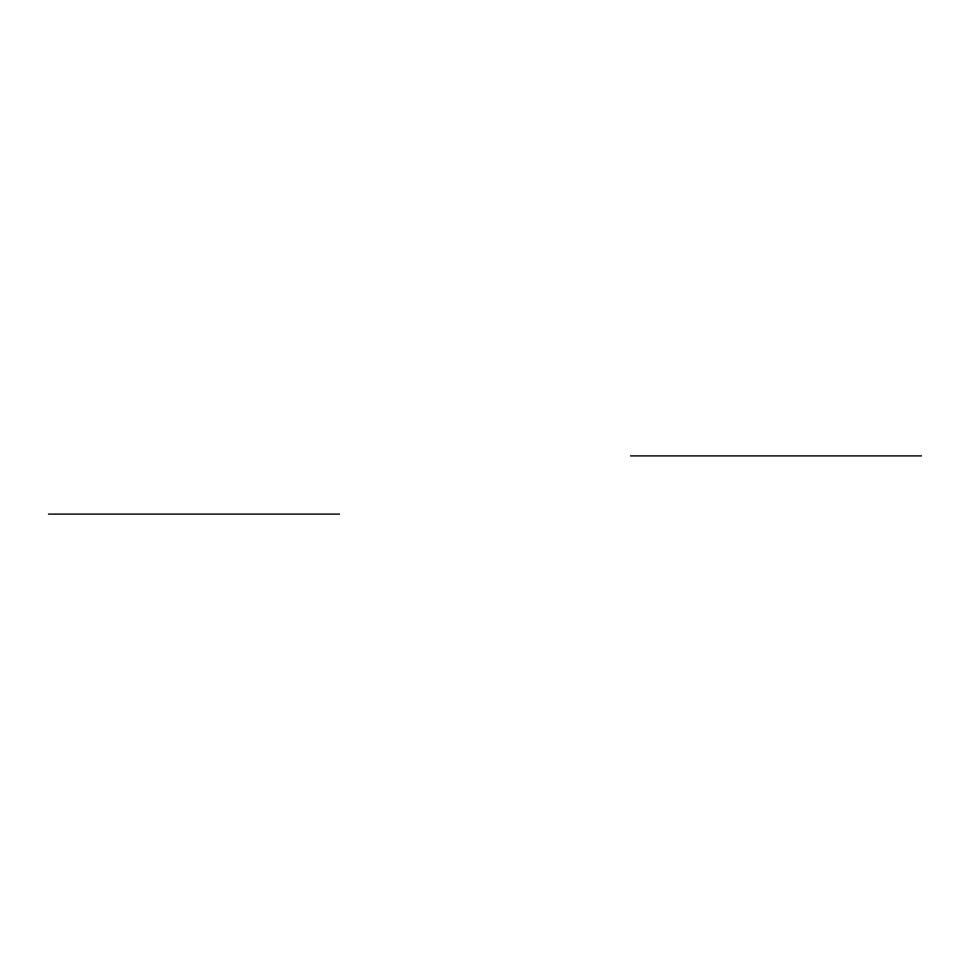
<?xml version="1.0" encoding="UTF-8"?>
<svg xmlns="http://www.w3.org/2000/svg" width="970" height="970" viewBox="0 0 970 970"><rect width="100%" height="100%" fill="white"/><g stroke="black" fill="none" stroke-linecap="round" stroke-linejoin="round"><path stroke-width="1.45" d="M630.5 455.9L921.5 455.9M48.5 514.1L339.5 514.1"/></g></svg>
